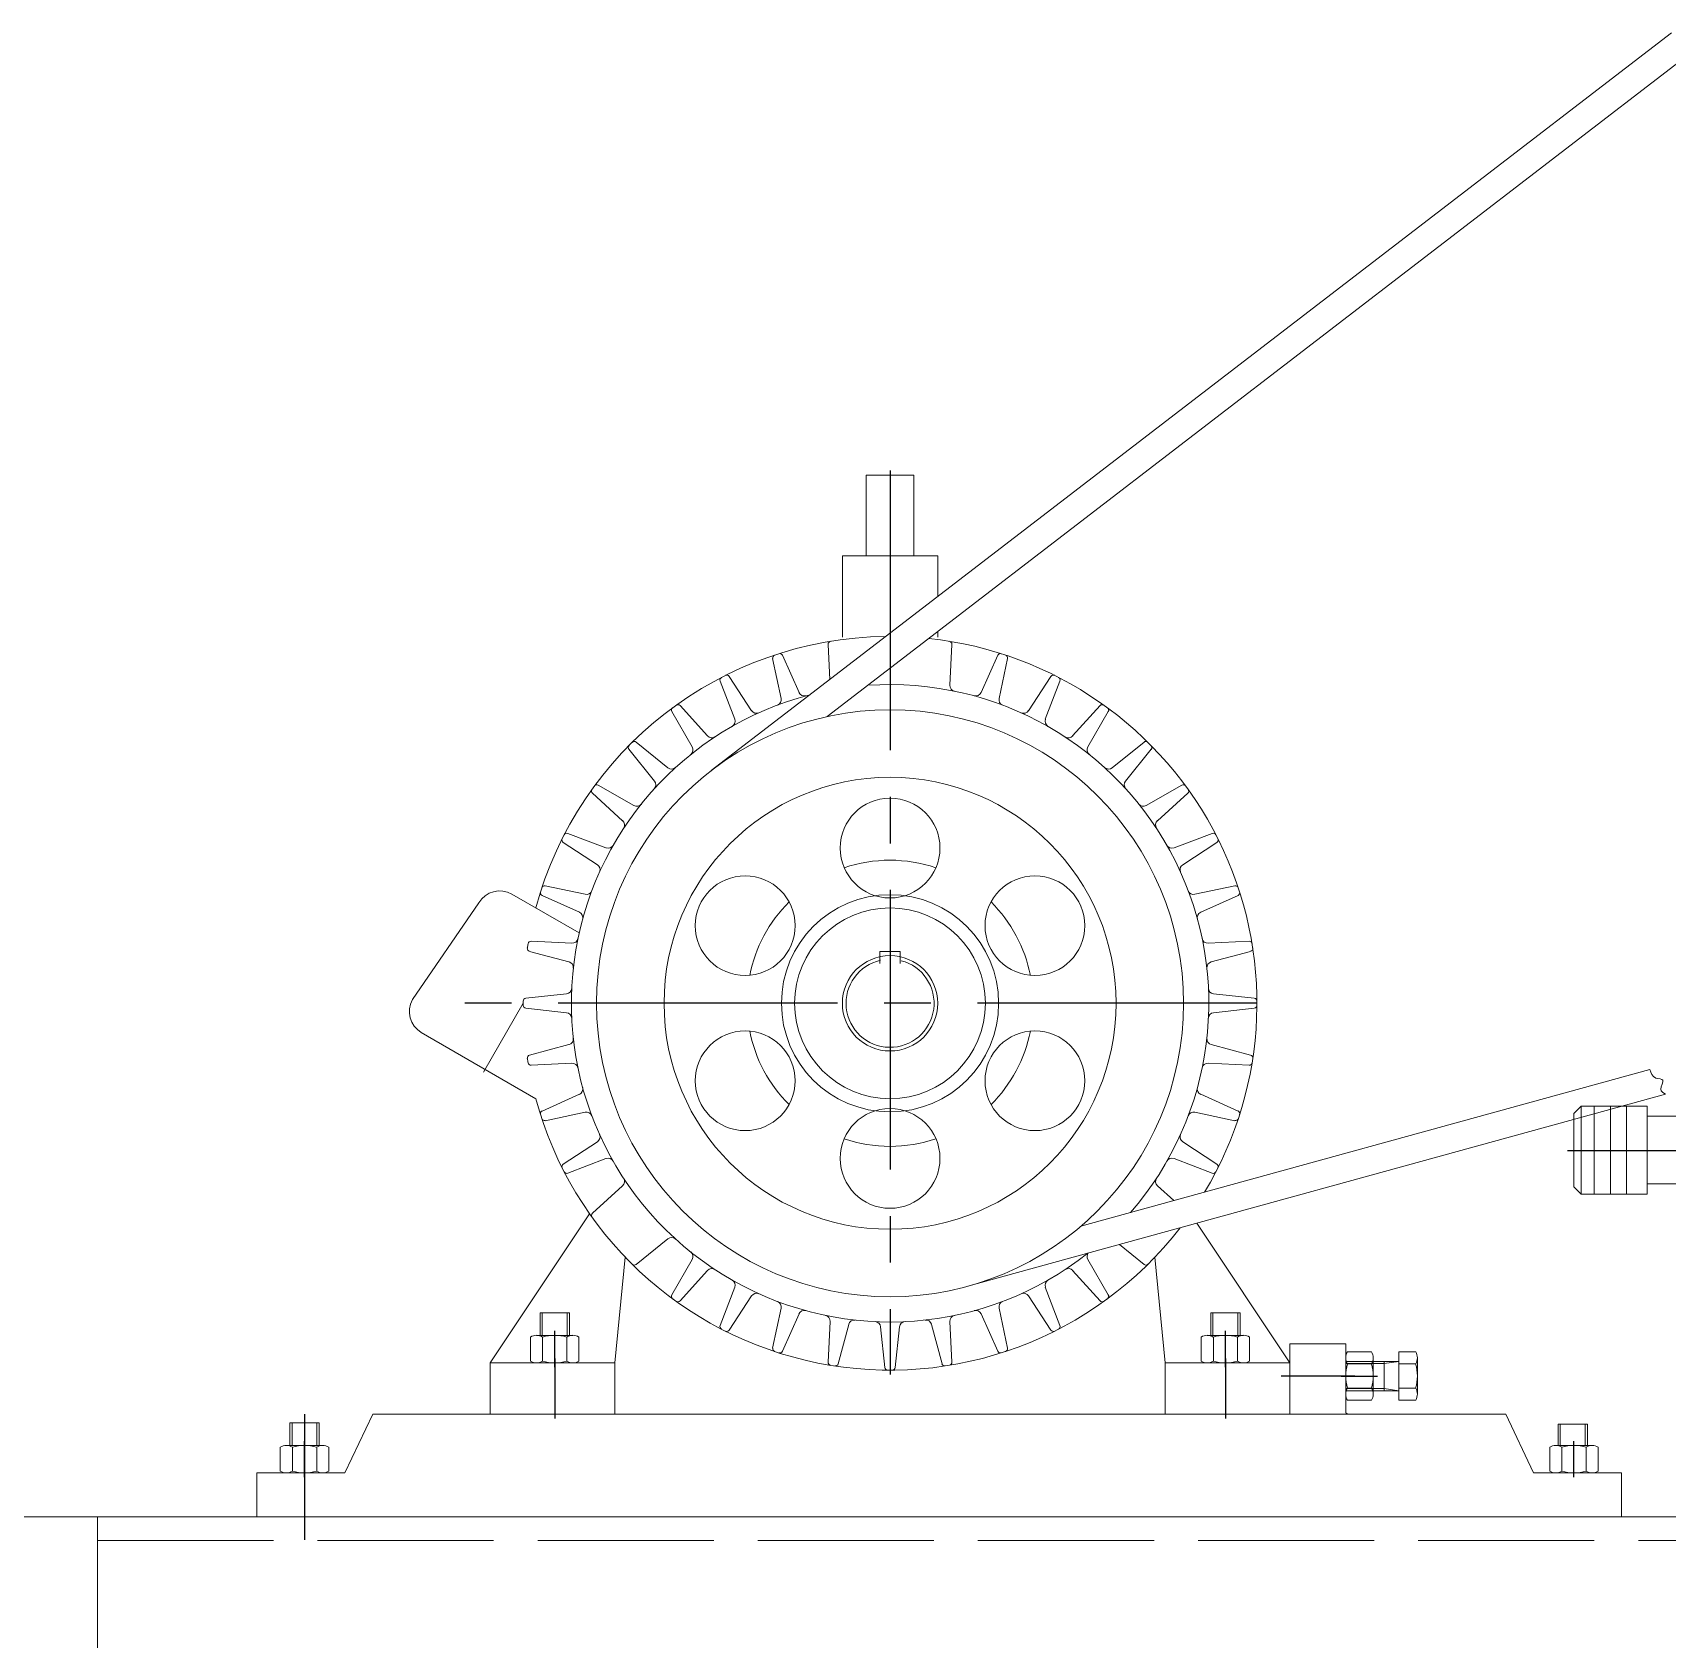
# Model space of a CAD drawing. Header units: millimetres. Extents: x 163705 to 1616509, y 81827 to 302547.
# Drawn here: x 1442242 to 1443355, y 142976 to 144071 of the extents above; entities that cross this region are included whole.
import ezdxf

# ---------------------------------------------------------------- set-up
doc = ezdxf.new("R2010")
doc.units = ezdxf.units.MM
doc.header["$LTSCALE"] = 10
doc.linetypes.add('ACAD_ISO02W100', pattern=[15, 12, -3])
doc.linetypes.add('CENTER2', pattern=[28.575, 19.05, -3.175, 3.175, -3.175])
for name, color, linetype, lineweight in [('1-中心线', 1, 'CENTER2', 0), ('1-建筑轮廓', 7, 'Continuous', 20), ('1-虚线', 8, 'ACAD_ISO02W100', 0), ('1-设备轮廓', 2, 'Continuous', 18), ('1-钢构', 6, 'Continuous', 0)]:
    doc.layers.add(name, color=color, linetype=linetype, lineweight=lineweight)

# ---------------------------------------------------------------- blocks, each defined once
blk = doc.blocks.new('*U297')
for q in [(8100, 350), (0, 0)]:
    blk.add_line((0, 350), q)
at = {"layer": '1-虚线'}
blk.add_line((0, 334), (8100, 334), dxfattribs=at)
blk = doc.blocks.new('A$Cdf153d90')
at = {"layer": '1-中心线', "lineweight": 25}
for p, q in [((2115, 763.9), (2115, 147.9)), ((1865, 400.9), (2415, 400.9)), ((1177.1, 300.3), (1663.9, 300.3)), ((1886.5, 152.9), (1886.5, 177.6)), ((2343.5, 152.9), (2343.5, 177.6)), ((1886.5, 158.9), (1886.5, 117.9)), ((2343.5, 158.9), (2343.5, 117.9)), ((1807.5, 146.9), (1782.8, 146.9)), ((1798.2, 146.9), (1848.6, 146.9)), ((2514, 120.9), (2514, 35.3)), ((1649, 77.9), (1649, 102.6)), ((2514, 77.9), (2514, 102.6))]:
    blk.add_line(p, q, dxfattribs=at)
at = {"layer": '1-虚线'}
for p, q in [((1613.1, 330.9), (1613.1, 270.9)), ((1635.1, 330.9), (1635.1, 270.9))]:
    blk.add_line(p, q, dxfattribs=at)
at = {"layer": '1-设备轮廓'}
for p, q in [((2236.9, 559.5), (1582.6, 1062.3)), ((2157.8, 596.3), (1574.3, 1044.7)), ((2098.7, 760.9), (2098.7, 705.9)), ((2098.7, 760.9), (2131.2, 760.9)), ((2131.2, 760.9), (2131.2, 705.9)), ((2082.5, 705.9), (2147.5, 705.9)), ((2082.5, 705.9), (2082.5, 678.1)), ((2147.5, 705.9), (2147.5, 650.4)), ((2082.5, 654.2), (2082.5, 650.4)), ((2035, 635.9), (2040.7, 608.7)), ((2041.6, 638.1), (2053, 612.6)), ((2072.8, 645.5), (2074.2, 617.7)), ((2157.2, 645.5), (2156, 621.6)), ((2188.4, 638.1), (2177, 612.6)), ((2195, 635.9), (2189.3, 608.7)), ((1999.2, 620.5), (2009.2, 594.5)), ((2005.4, 623.6), (2020.6, 600.3)), ((2224.6, 623.6), (2209.4, 600.3)), ((2230.8, 620.5), (2220.8, 594.5)), ((1971.9, 603.8), (1990.6, 583.1)), ((2258.1, 603.8), (2239.4, 583.1)), ((1966.3, 599.7), (1980.2, 575.6)), ((2263.7, 599.7), (2249.8, 575.6)), ((1937, 574), (1954.5, 552.3)), ((1941.9, 578.9), (1963.6, 561.4)), ((2288.1, 578.9), (2266.4, 561.4)), ((2293, 574), (2275.5, 552.3)), ((1916.2, 549.6), (1940.4, 535.7)), ((2313.8, 549.6), (2289.6, 535.7)), ((1912.2, 544), (1932.8, 525.3)), ((2317.8, 544), (2297.2, 525.3)), ((1895.4, 516.7), (1921.4, 506.8)), ((2334.6, 516.7), (2308.6, 506.8)), ((1892.3, 510.5), (1915.6, 495.3)), ((2337.7, 510.5), (2314.4, 495.3)), ((1880, 480.9), (1907.3, 475.2)), ((2350, 480.9), (2322.7, 475.2)), ((1877.9, 474.3), (1903.3, 463)), ((2352.1, 474.3), (2326.7, 463)), ((2326.8, 448.9), (2372.7, 475.3)), ((2440.4, 403.4), (2395.1, 469.3)), ((1869.3, 436.3), (1896.2, 429.1)), ((1870.4, 443.2), (1898.2, 441.8)), ((2108, 436.2), (2122, 436.2)), ((2108, 428), (2108, 436.2)), ((2122, 428), (2122, 436.2)), ((2359.6, 443.2), (2331.8, 441.8)), ((2360.7, 436.3), (2333.8, 429.1)), ((1866.8, 404.4), (1894.5, 407.3)), ((2363.2, 404.4), (2335.5, 407.3)), ((1866.8, 397.5), (1894.5, 394.5)), ((2363.2, 397.5), (2335.5, 394.5)), ((2365, 400.9), (2392.1, 354)), ((2356.4, 335.9), (2434.4, 381)), ((1869.3, 365.5), (1896.2, 372.8)), ((2360.7, 365.5), (2333.8, 372.8)), ((1870.4, 358.7), (1898.2, 360.1)), ((2359.6, 358.7), (2331.8, 360.1)), ((1984.9, 249), (1597.2, 355.8)), ((2061.9, 208.1), (1586.7, 338.9)), ((1877.9, 327.5), (1903.3, 338.9)), ((2352.1, 327.5), (2326.7, 338.9)), ((1299, 323.9), (1599.1, 323.9)), ((1599.1, 330.9), (1644.1, 330.9)), ((1599.1, 330.9), (1599.1, 270.9)), ((1624.1, 330.9), (1624.1, 270.9)), ((1644.1, 330.9), (1644.1, 270.9)), ((1644.1, 330.9), (1649.1, 325.9)), ((1649.1, 325.9), (1649.1, 275.9)), ((1880, 320.9), (1907.3, 326.7)), ((2350, 320.9), (2322.7, 326.7)), ((1892.3, 291.3), (1915.6, 306.5)), ((2337.7, 291.3), (2314.4, 306.5)), ((1895.4, 285.2), (1921.4, 295.1)), ((2334.6, 285.2), (2308.6, 295.1)), ((1299, 277.9), (1599.1, 277.9)), ((1599.1, 270.9), (1644.1, 270.9)), ((1644.1, 270.9), (1649.1, 275.9)), ((1921.7, 266.4), (1932.8, 276.5)), ((2317.8, 257.8), (2297.2, 276.5)), ((2387.5, 155.9), (2319.8, 257.5)), ((1842.5, 155.9), (1905.9, 251.1)), ((1941.9, 223), (1958.7, 236.5)), ((2288.1, 223), (2266.4, 240.5)), ((1927.5, 155.9), (1934.5, 228)), ((1966.3, 202.2), (1980.2, 226.3)), ((2263.7, 202.2), (2249.8, 226.3)), ((2302.5, 155.9), (2295.5, 228)), ((1971.9, 198.1), (1990.6, 218.7)), ((2258.1, 198.1), (2239.4, 218.7)), ((1999.2, 181.3), (2009.2, 207.4)), ((2005.4, 178.2), (2020.6, 201.5)), ((2224.6, 178.2), (2209.4, 201.5)), ((2230.8, 181.3), (2220.8, 207.4)), ((1876.5, 174.6), (1876.5, 189.9)), ((1896.5, 189.9), (1876.5, 189.9)), ((1878, 174.6), (1878, 189.9)), ((1895, 174.6), (1895, 189.9)), ((1896.5, 174.6), (1896.5, 189.9)), ((2035, 165.9), (2040.7, 193.2)), ((2195, 165.9), (2189.3, 193.2)), ((2333.5, 189.9), (2353.5, 189.9)), ((2333.5, 174.6), (2333.5, 189.9)), ((2335, 174.6), (2335, 189.9)), ((2352, 174.6), (2352, 189.9)), ((2353.5, 174.6), (2353.5, 189.9)), ((2041.6, 163.8), (2053, 189.2)), ((2072.8, 156.3), (2074.2, 184.1)), ((2079.6, 155.2), (2086.8, 182.1)), ((2111.5, 152.7), (2108.6, 180.4)), ((2118.5, 152.7), (2121.4, 180.4)), ((2150.4, 155.2), (2143.2, 182.1)), ((2157.2, 156.3), (2155.8, 184.1)), ((2188.4, 163.8), (2177, 189.2)), ((1804.5, 168.9), (1804.5, 121.9)), ((1804.5, 168.9), (1842.5, 168.9)), ((1842.5, 168.9), (1842.5, 120.9)), ((1870, 157.1), (1870, 173.4)), ((1874.1, 174.6), (1898.9, 174.6)), ((1878.2, 173.4), (1878.2, 157.1)), ((1894.7, 173.4), (1894.7, 157.1)), ((1903, 157.1), (1903, 173.4)), ((2327, 157.1), (2327, 173.4)), ((2355.9, 174.6), (2331.1, 174.6)), ((2335.3, 173.4), (2335.3, 157.1)), ((2351.8, 173.4), (2351.8, 157.1)), ((2360, 157.1), (2360, 173.4)), ((1755.7, 159.3), (1755.7, 134.6)), ((1756.8, 163.4), (1768.2, 163.4)), ((1768.2, 163.4), (1768.2, 130.4)), ((1768.2, 156.9), (1768.2, 136.9)), ((1768.2, 156.9), (1778.2, 155.4)), ((1768.2, 156.9), (1804.5, 156.9)), ((1778.2, 156.9), (1778.2, 136.9)), ((1785.8, 159.3), (1785.8, 134.5)), ((1803.3, 163.4), (1787, 163.4)), ((1804.5, 159.3), (1804.5, 134.5)), ((1756.8, 155.2), (1768.2, 155.2)), ((1778.2, 155.4), (1804.5, 155.4)), ((1787, 155.2), (1803.3, 155.2)), ((1842.5, 120.9), (1842.5, 155.9)), ((1842.5, 155.9), (1927.5, 155.9)), ((1901.5, 155.9), (1868.5, 155.9)), ((1874.1, 155.9), (1898.9, 155.9)), ((1895, 155.9), (1875, 155.9)), ((1927.5, 120.9), (1927.5, 155.9)), ((2302.5, 120.9), (2302.5, 155.9)), ((2302.5, 155.9), (2387.5, 155.9)), ((2328.5, 155.9), (2361.5, 155.9)), ((2355.9, 155.9), (2331.1, 155.9)), ((2335, 155.9), (2355, 155.9)), ((2387.5, 120.9), (2387.5, 155.9)), ((1756.8, 138.7), (1768.2, 138.7)), ((1768.2, 136.9), (1778.2, 138.4)), ((1768.2, 136.9), (1804.5, 136.9)), ((1778.2, 138.4), (1804.5, 138.4)), ((1787, 138.7), (1803.3, 138.7)), ((1756.8, 130.4), (1768.2, 130.4)), ((1803.3, 130.4), (1787, 130.4)), ((1639.8, 114), (1659.8, 114)), ((1639.8, 99.6), (1639.8, 114)), ((1641.3, 99.6), (1641.3, 114)), ((1658.3, 99.6), (1658.3, 114)), ((1659.8, 99.6), (1659.8, 114)), ((1695.5, 120.9), (1676.5, 80.9)), ((1695.5, 120.9), (2081.5, 120.9)), ((1803, 120.9), (1804.5, 121.9)), ((1842.5, 120.9), (1927.5, 120.9)), ((2467.5, 120.9), (2081.5, 120.9)), ((2302.5, 120.9), (2387.5, 120.9)), ((2305.4, 120.9), (2387.5, 120.9)), ((2467.5, 120.9), (2486.5, 80.9)), ((2504, 114.9), (2524, 114.9)), ((2504, 99.6), (2504, 114.9)), ((2505.5, 99.6), (2505.5, 114.9)), ((2522.5, 99.6), (2522.5, 114.9)), ((2524, 99.6), (2524, 114.9)), ((1632.5, 82.1), (1632.5, 98.5)), ((1661.4, 99.6), (1636.6, 99.6)), ((1640.7, 98.5), (1640.7, 82.1)), ((1657.2, 98.5), (1657.2, 82.1)), ((1665.5, 82.1), (1665.5, 98.5)), ((2497.5, 82.1), (2497.5, 98.5)), ((2526.4, 99.6), (2501.6, 99.6)), ((2505.7, 98.5), (2505.7, 82.1)), ((2522.2, 98.5), (2522.2, 82.1)), ((2530.5, 82.1), (2530.5, 98.5)), ((1616.5, 80.9), (1616.5, 50.9)), ((1616.5, 80.9), (1676.5, 80.9)), ((1661.4, 80.9), (1636.6, 80.9)), ((2546.5, 80.9), (2486.5, 80.9)), ((2526.4, 80.9), (2501.6, 80.9)), ((2546.5, 80.9), (2546.5, 50.9)), ((1616.5, 50.9), (2081.5, 50.9)), ((2546.5, 50.9), (2081.5, 50.9))]:
    blk.add_line(p, q, dxfattribs=at)
for centre, radius in [((2115, 400.9), 200), ((2115, 400.9), 154), ((2115, 506.7), 34), ((2016.3, 453.8), 34), ((2213.7, 453.8), 34), ((2115, 400.9), 74), ((2115, 400.9), 65), ((2115, 400.9), 32.5), ((2016.3, 348.1), 34), ((2213.7, 348.1), 34), ((2115, 295.2), 34)]:
    blk.add_circle(centre, radius, dxfattribs=at)
for centre, radius, start, end in [((2115, 400.9), 250, 96.0705, 210.9931), ((2074.8, 645.6), 2, 99.3394, 182.8891), ((2115, 400.9), 250, 15.0701, 89.3262), ((2155.2, 645.6), 2, 357.1109, 80.6606), ((2037, 636.3), 2, 108.3394, 191.8891), ((2039.8, 637.2), 2, 24.1109, 107.6606), ((2190.2, 637.2), 2, 72.3394, 155.8891), ((2193, 636.3), 2, 348.1109, 71.6606), ((2003.7, 622.6), 2, 33.1109, 116.6606), ((2226.3, 622.6), 2, 63.3394, 146.8891), ((2115, 400.9), 217.2, 86.0086, 221.055), ((2001.1, 621.2), 2, 117.3394, 200.8891), ((2056.6, 614.3), 4, 204.1109, 285.3051), ((2070.2, 617.5), 4, 281.6949, 2.8891), ((2173.4, 614.3), 4, 254.6949, 335.8891), ((2228.9, 621.2), 2, 339.1109, 62.6606), ((1968, 600.7), 2, 126.3394, 209.8891), ((1970.4, 602.4), 2, 42.1109, 125.6606), ((2115, 400.9), 217.2, 231.66, 75.4036), ((2036.8, 607.8), 4, 290.6949, 11.8891), ((2193.2, 607.8), 4, 168.1109, 249.3051), ((2259.6, 602.4), 2, 54.3394, 137.8891), ((2262, 600.7), 2, 330.1109, 53.6606), ((2005.4, 593.1), 4, 299.6949, 20.8891), ((2024, 602.5), 4, 213.1109, 294.3051), ((2206, 602.5), 4, 245.6949, 326.8891), ((2224.6, 593.1), 4, 159.1109, 240.3051), ((1940.7, 577.3), 2, 51.1109, 134.6606), ((1993.5, 585.8), 4, 222.1109, 303.3051), ((2236.5, 585.8), 4, 236.6949, 317.8891), ((2289.3, 577.3), 2, 45.3394, 128.8891), ((1938.6, 575.2), 2, 135.3394, 218.8891), ((1976.7, 573.6), 4, 308.6949, 29.8891), ((2253.3, 573.6), 4, 150.1109, 231.3051), ((2291.4, 575.2), 2, 321.1109, 44.6606), ((1966.1, 564.5), 4, 231.1109, 312.3051), ((2263.9, 564.5), 4, 227.6949, 308.8891), ((1913.5, 545.5), 2, 144.3394, 227.8891), ((1915.2, 547.9), 2, 60.1109, 143.6606), ((1951.4, 549.8), 4, 317.6949, 38.8891), ((2278.6, 549.8), 4, 141.1109, 222.3051), ((2314.8, 547.9), 2, 36.3394, 119.8891), ((2316.5, 545.5), 2, 312.1109, 35.6606), ((1942.4, 539.2), 4, 240.1109, 321.3051), ((2287.6, 539.2), 4, 218.6949, 299.8891), ((1930.1, 522.4), 4, 326.6949, 47.8891), ((2299.9, 522.4), 4, 132.1109, 213.3051), ((1893.4, 512.2), 2, 153.3394, 236.8891), ((1894.7, 514.8), 2, 69.1109, 152.6606), ((2335.3, 514.8), 2, 27.3394, 110.8891), ((2336.6, 512.2), 2, 303.1109, 26.6606), ((1922.9, 510.5), 4, 249.1109, 330.3051), ((2307.1, 510.5), 4, 209.6949, 290.8891), ((1913.4, 492), 4, 335.6949, 56.8891), ((2115, 400.9), 97.5, 71.3043, 108.6957), ((2316.6, 492), 4, 123.1109, 204.3051), ((1879.6, 479), 2, 78.1109, 161.6606), ((2350.4, 479), 2, 18.3394, 101.8891), ((1878.7, 476.2), 2, 162.3394, 245.8891), ((1908.1, 479.1), 4, 258.1109, 339.3051), ((2115, 400.9), 97.5, 134.9038, 168.7546), ((2115, 400.9), 97.5, 11.2454, 45.0962), ((2321.9, 479.1), 4, 200.6949, 281.8891), ((2351.3, 476.2), 2, 294.1109, 17.6606), ((2380.9, 461.1), 16.4, 30, 120), ((1901.7, 459.3), 4, 344.6949, 65.8891), ((2328.3, 459.3), 4, 114.1109, 195.3051), ((1869.8, 438.3), 2, 171.3394, 254.8891), ((1870.3, 441.2), 2, 87.1109, 170.6606), ((1898.4, 445.8), 4, 267.1109, 348.3051), ((2331.6, 445.8), 4, 191.6949, 272.8891), ((2359.7, 441.2), 2, 9.3394, 92.8891), ((2360.2, 438.3), 2, 285.1109, 8.6606), ((2115, 400.9), 250, 8.6606, 9.3394), ((1895.1, 425.2), 4, 353.6949, 74.8891), ((2115, 400.9), 30, 104.504, 77.5172), ((2334.8, 425.2), 4, 105.1109, 186.3051), ((1867, 402.4), 2, 96.1109, 179.6606), ((1894.1, 411.3), 4, 276.1109, 357.3051), ((2335.9, 411.3), 4, 182.6949, 263.8891), ((2363, 402.4), 2, 0.3394, 83.8891), ((2115, 400.9), 250, 359.6606, 0.3394), ((2426.2, 395.2), 16.4, 300, 30), ((1867, 399.5), 2, 180.3394, 263.8891), ((1894.1, 390.5), 4, 2.6949, 83.8891), ((2335.9, 390.5), 4, 96.1109, 177.3051), ((2363, 399.5), 2, 276.1109, 359.6606), ((2115, 400.9), 97.5, 191.2454, 225.0962), ((2115, 400.9), 97.5, 314.9038, 348.7546), ((1895.1, 376.6), 4, 285.1109, 6.3051), ((2334.8, 376.6), 4, 173.6949, 254.8891), ((1869.8, 363.6), 2, 105.1109, 188.6606), ((1870.3, 360.7), 2, 189.3394, 272.8891), ((1898.4, 356.1), 4, 11.6949, 92.8891), ((2331.6, 356.1), 4, 87.1109, 168.3051), ((2359.7, 360.7), 2, 267.1109, 350.6606), ((2360.2, 363.6), 2, 351.3394, 74.8891), ((2115, 400.9), 250, 350.6606, 351.3394), ((1901.7, 342.5), 4, 294.1109, 15.3051), ((2115, 400.9), 250, 217.7374, 344.9299), ((2328.3, 342.5), 4, 164.6949, 245.8891), ((1878.7, 325.7), 2, 114.1109, 197.6606), ((1908.1, 322.8), 4, 20.6949, 101.8891), ((2321.9, 322.8), 4, 78.1109, 159.3051), ((2351.3, 325.7), 2, 342.3394, 65.8891), ((1879.6, 322.9), 2, 198.3394, 281.8891), ((2350.4, 322.9), 2, 258.1109, 341.6606), ((1913.4, 309.9), 4, 303.1109, 24.3051), ((2115, 400.9), 97.5, 251.3043, 288.6957), ((2316.6, 309.9), 4, 155.6949, 236.8891), ((1893.4, 289.6), 2, 123.1109, 206.6606), ((1922.9, 291.4), 4, 29.6949, 110.8891), ((2307.1, 291.4), 4, 69.1109, 150.3051), ((2336.6, 289.6), 2, 333.3394, 56.8891), ((1894.7, 287), 2, 207.3394, 290.8891), ((1930.1, 279.5), 4, 312.1109, 33.3051), ((2299.9, 279.5), 4, 146.6949, 227.8891), ((2335.3, 287), 2, 249.1109, 332.6606), ((2316.5, 256.3), 2, 324.3394, 47.8891), ((2263.9, 237.3), 4, 51.1109, 132.3051), ((1940.7, 224.5), 2, 225.3394, 308.8891), ((1976.7, 228.3), 4, 330.1109, 36.4537), ((2253.3, 228.3), 4, 128.6949, 209.8891), ((2289.3, 224.5), 2, 231.1109, 314.6606), ((1993.5, 216.1), 4, 56.6949, 137.8891), ((2005.4, 208.8), 4, 339.1109, 60.3051), ((2224.6, 208.8), 4, 119.6949, 200.8891), ((2236.5, 216.1), 4, 42.1109, 123.3051), ((1968, 201.2), 2, 150.1109, 233.6606), ((2024, 199.3), 4, 65.6949, 146.8891), ((2206, 199.3), 4, 33.1109, 114.3051), ((2262, 201.2), 2, 306.3394, 29.8891), ((1970.4, 199.4), 2, 234.3394, 317.8891), ((2036.8, 194), 4, 348.1109, 69.3051), ((2056.6, 187.6), 4, 74.6949, 155.8891), ((2173.4, 187.6), 4, 24.1109, 105.3051), ((2193.2, 194), 4, 110.6949, 191.8891), ((2259.6, 199.4), 2, 222.1109, 305.6606), ((2001.1, 180.6), 2, 159.1109, 242.6606), ((2070.2, 184.3), 4, 357.1109, 78.3051), ((2090.7, 181.1), 4, 83.6949, 164.8891), ((2104.6, 180), 4, 6.1109, 87.3051), ((2125.4, 180), 4, 92.6949, 173.8891), ((2139.3, 181.1), 4, 15.1109, 96.3051), ((2159.8, 184.3), 4, 101.6949, 182.8891), ((2228.9, 180.6), 2, 297.3394, 20.8891), ((1874.1, 166.7), 7.93, 58.6724, 121.3276), ((1886.5, 144.6), 30, 74.038, 105.962), ((1898.9, 166.7), 7.93, 58.6724, 121.3276), ((2003.7, 179.3), 2, 243.3394, 326.8891), ((2226.3, 179.3), 2, 213.1109, 296.6606), ((2331.1, 166.7), 7.93, 58.6724, 121.3276), ((2343.5, 144.6), 30, 74.038, 105.962), ((2355.9, 166.7), 7.93, 58.6724, 121.3276), ((1763.6, 159.3), 7.93, 148.7194, 211.2806), ((1793.7, 159.3), 7.93, 148.6724, 211.3276), ((1796.6, 159.3), 7.93, 328.6724, 31.3276), ((1874.1, 163.8), 7.93, 238.6724, 301.3276), ((1886.5, 185.9), 30, 254.038, 285.962), ((1898.9, 163.8), 7.93, 238.6724, 301.3276), ((2037, 165.5), 2, 168.1109, 251.6606), ((2039.8, 164.6), 2, 252.3394, 335.8891), ((2074.8, 156.2), 2, 177.1109, 260.6606), ((2155.2, 156.2), 2, 279.3394, 2.8891), ((2190.2, 164.6), 2, 204.1109, 287.6606), ((2193, 165.5), 2, 288.3394, 11.8891), ((2331.1, 163.8), 7.93, 238.6724, 301.3276), ((2343.5, 185.9), 30, 254.038, 285.962), ((2355.9, 163.8), 7.93, 238.6724, 301.3276), ((1785.7, 146.9), 30, 164.0628, 195.9372), ((1815.8, 146.9), 30, 164.038, 195.962), ((1774.5, 146.9), 30, 344.038, 15.962), ((2077.7, 155.8), 2, 261.3394, 344.8891), ((2113.5, 152.9), 2, 186.1109, 269.6606), ((2116.5, 152.9), 2, 270.3394, 353.8891), ((2152.3, 155.8), 2, 195.1109, 278.6606), ((1763.6, 134.6), 7.93, 148.7194, 211.2806), ((1793.7, 134.5), 7.93, 148.6724, 211.3276), ((1796.6, 134.5), 7.93, 328.6724, 31.3276), ((1636.6, 91.7), 7.93, 58.6724, 121.3276), ((1649, 69.6), 30, 74.038, 105.962), ((1661.4, 91.7), 7.93, 58.6724, 121.3276), ((2501.6, 91.7), 7.93, 58.6724, 121.3276), ((2514, 69.6), 30, 74.038, 105.962), ((2526.4, 91.7), 7.93, 58.6724, 121.3276), ((1636.6, 88.9), 7.93, 238.6724, 301.3276), ((1649, 110.9), 30, 254.038, 285.962), ((1661.4, 88.9), 7.93, 238.6724, 301.3276), ((2501.6, 88.9), 7.93, 238.6724, 301.3276), ((2514, 110.9), 30, 254.038, 285.962), ((2526.4, 88.9), 7.93, 238.6724, 301.3276)]:
    blk.add_arc(centre, radius, start, end, dxfattribs=at)
blk.add_open_spline([(1586.7, 338.9), (1588, 339.7), (1591.9, 342.3), (1585.7, 349.6), (1594.9, 349.1), (1596.5, 353.5), (1597.2, 355.8)], degree=3, knots=[0, 0, 0, 0, 4.718354, 11.19768, 16.413011, 23.611401, 23.611401, 23.611401, 23.611401], dxfattribs=at)

msp = doc.modelspace()

# ---------------------------------------------------------------- linework, layer by layer
at = {"layer": '1-建筑轮廓'}
msp.add_line((1430750.296, 143059.632), (1515696.37, 143059.632), dxfattribs=at)
msp.add_lwpolyline([(1442285.648, 143059.632), (1442285.648, 140059.632), (1447386.148, 140059.632), (1447386.148, 137559.632), (1450385.648, 137559.632), (1450385.648, 143059.632)], dxfattribs=at)

# ---------------------------------------------------------------- block references
at = {"xscale": -1}
msp.add_blockref('A$Cdf153d90', (1444940.761, 143008.707), dxfattribs=at)
at = {"layer": '1-钢构'}
msp.add_blockref('*U297', (1442285.648, 142709.632), dxfattribs=at)

doc.saveas('drawing.dxf')
